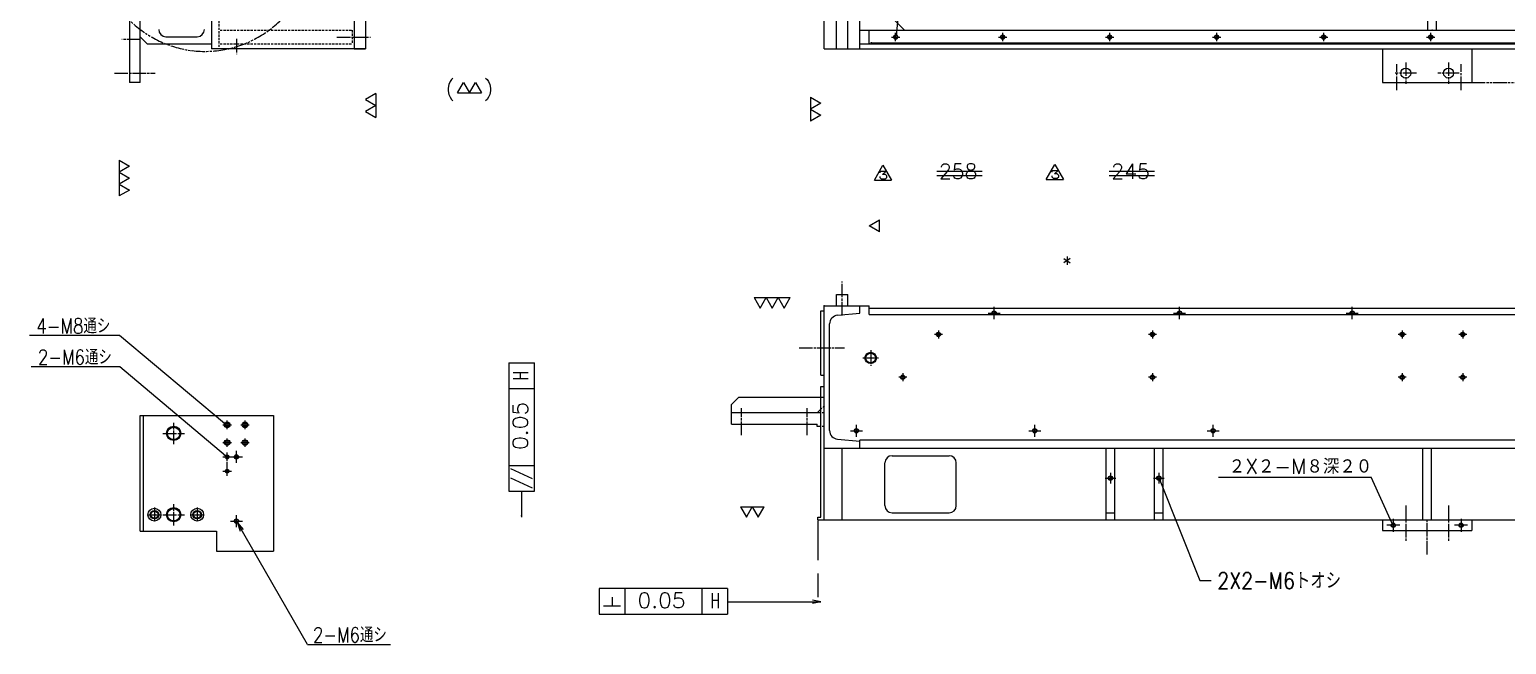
# Model space of a CAD drawing. Header units: inches. Extents: x -3309 to 2472, y -3154 to 2252.
# Drawn here: x -3256 to -1186, y -304 to 558 of the extents above; entities that cross this region are included whole.
import ezdxf
from ezdxf.enums import TextEntityAlignment as Align

# ---------------------------------------------------------------- set-up
doc = ezdxf.new("R2010")
doc.units = ezdxf.units.IN
doc.header["$MEASUREMENT"] = 0
for name, pattern in [('CENTERLINE', [25.4, 19.05, -1.5875, 3.175, -1.5875]), ('DASHED', [4.7625, 3.175, -1.5875]), ('PHANTOM', [30.1625, 19.05, -1.5875, 3.175, -1.5875, 3.175, -1.5875]), ('SOLID', [0])]:
    doc.linetypes.add(name, pattern=pattern)
for name, color, linetype in [('0$C$L0$V_DRAWING', 7, 'SOLID'), ('0$C$L0$V_PV', 7, 'SOLID'), ('Layer11$C$L11$V_DRAWING', 52, 'SOLID'), ('Layer11$C$L11$V_PV', 52, 'SOLID'), ('Layer12$C$L12$V_PV', 52, 'SOLID'), ('Layer13$C$L13$V_PV', 52, 'SOLID'), ('Layer14$C$L14$V_PV', 52, 'SOLID'), ('Layer21$C$L21$V_DRAWING', 2, 'SOLID'), ('Layer21$C$L21$V_PV', 2, 'SOLID'), ('Layer8$C$L8$V_PV', 40, 'SOLID'), ('Layer9$C$L9$V_PV', 254, 'SOLID')]:
    doc.layers.add(name, color=color, linetype=linetype)
doc.styles.add('CADRASTD', font='txt', dxfattribs={"bigfont": 'bigfont'})
doc.dimstyles.new('DIM3', dxfattribs={"dimtxt": 0.156, "dimasz": 2, "dimexe": 0, "dimexo": 0, "dimgap": 0.078, "dimtad": 3, "dimzin": 0, "dimdsep": 46, "dimtxsty": 'CADRASTD', "dimblk": 'CADRA_ARROW22_5OPEN', "dimblk1": 'CADRA_ARROW22_5OPEN', "dimblk2": 'CADRA_ARROW22_5OPEN', "dimcen": 0.09, "dimaunit": 1, "dimadec": 17154, "dimazin": 0, "dimtfac": 1, "dimtofl": 0, "dimtmove": 0, "dimatfit": 3, "dimldrblk": 'CADRA_ARROW22_5OPEN', "dimfxl": 1, "dimtolj": 1, "dimtzin": 0, "dimarcsym": 0})

# ---------------------------------------------------------------- blocks, each defined once
blk = doc.blocks.new('TAB102_SYM003')
at = {"layer": 'Layer11$C$L11$V_DRAWING'}
for p, q in [((1.28, 2.03), (1.28, 1.71)), ((2.68, 2.03), (1.28, 2.03)), ((1.28, 0.85), (1.28, 0.64)), ((1.28, 0.64), (1.6, 0.31)), ((1.6, 0.31), (2.57, 0.31)), ((1.93, 1.28), (2.68, 2.03)), ((2.57, 1.28), (1.93, 1.28)), ((2.89, 0.96), (2.57, 1.28)), ((2.57, 0.31), (2.89, 0.64)), ((2.89, 0.64), (2.89, 0.96))]:
    blk.add_line(p, q, dxfattribs=at)
at = {"layer": 'Layer21$C$L21$V_DRAWING'}
for p, q in [((0, 0), (2, 3.46)), ((2, 3.46), (4, 0)), ((0, 0), (4, 0))]:
    blk.add_line(p, q, dxfattribs=at)
blk = doc.blocks.new('BLOCK30')
at = {"layer": '0$C$L0$V_DRAWING'}
blk.add_point((0, 0), dxfattribs=at)
blk.add_point((0, 0), dxfattribs=at)
blk.add_point((0, 0), dxfattribs=at)
blk.add_point((0, 0), dxfattribs=at)
blk.add_point((0, 0), dxfattribs=at)
blk.add_point((0, 0), dxfattribs=at)
blk.add_point((0, 0), dxfattribs=at)
at = {"layer": 'Layer11$C$L11$V_DRAWING', "color": 52}
blk.add_circle((0, 0), 3, dxfattribs=at)
at = {"layer": 'Layer13$C$L13$V_PV', "color": 52, "linetype": 'CENTERLINE'}
for p, q in [((5.5, 0), (-5.5, 0)), ((0, 5.5), (0, -5.5))]:
    blk.add_line(p, q, dxfattribs=at)
at = {"layer": 'Layer21$C$L21$V_DRAWING'}
blk.add_circle((0, 0), 2.4, dxfattribs=at)
blk = doc.blocks.new('BLOCK32')
at = {"layer": '0$C$L0$V_DRAWING', "color": 7}
blk.add_point((0, 0), dxfattribs=at)
blk.add_point((0, 0), dxfattribs=at)
blk.add_point((0, 0), dxfattribs=at)
blk.add_point((0, 0), dxfattribs=at)
blk.add_point((0, 0), dxfattribs=at)
blk.add_point((0, 0), dxfattribs=at)
blk.add_point((0, 0), dxfattribs=at)
blk.add_point((0, 0), dxfattribs=at)
blk.add_point((0, 0), dxfattribs=at)
blk.add_point((0, 0), dxfattribs=at)
blk.add_point((0, 0), dxfattribs=at)
blk.add_point((0, 0), dxfattribs=at)
blk.add_point((0, 0), dxfattribs=at)
blk.add_point((0, 0), dxfattribs=at)
blk.add_point((0, 0), dxfattribs=at)
at = {"layer": 'Layer11$C$L11$V_DRAWING', "color": 7}
blk.add_circle((0, 0), 3, dxfattribs=at)
at = {"layer": 'Layer13$C$L13$V_PV', "color": 7, "linetype": 'CENTERLINE'}
for p, q in [((-8.5, 0), (8.5, 0)), ((0, -8.5), (0, 8.5))]:
    blk.add_line(p, q, dxfattribs=at)
at = {"layer": 'Layer21$C$L21$V_DRAWING', "color": 7}
blk.add_circle((0, 0), 2.4, dxfattribs=at)
blk = doc.blocks.new('TAB101_SYM007')
at = {"layer": 'Layer21$C$L21$V_DRAWING'}
for p, q in [((30, 3), (0, 3)), ((0, 3), (0, -3)), ((0.73, -2.5), (3.06, 2.5)), ((2.94, -2.5), (5.27, 2.5)), ((6, 3), (6, -3)), ((24, 3), (24, -3)), ((30, 3), (30, -3)), ((0, -3), (30, -3))]:
    blk.add_line(p, q, dxfattribs=at)
blk = doc.blocks.new('TAB101_SYM008')
at = {"layer": 'Layer21$C$L21$V_DRAWING'}
for p, q in [((30, 3), (0, 3)), ((0, 3), (0, -3)), ((3, 1), (3, -1)), ((6, 3), (6, -3)), ((24, 3), (24, -3)), ((30, 3), (30, -3)), ((0, -3), (30, -3)), ((1, -1), (5, -1))]:
    blk.add_line(p, q, dxfattribs=at)
blk = doc.blocks.new('BLOCK61')
at = {"layer": '0$C$L0$V_DRAWING'}
blk.add_point((0, 0), dxfattribs=at)
blk.add_point((0, 0), dxfattribs=at)
blk.add_point((0, 0), dxfattribs=at)
blk.add_point((0, 0), dxfattribs=at)
blk.add_point((0, 0), dxfattribs=at)
blk.add_point((0, 0), dxfattribs=at)
at = {"layer": 'Layer11$C$L11$V_DRAWING', "color": 52}
for centre in [(401, -241.5), (469, -241.5)]:
    blk.add_circle(centre, 3, dxfattribs=at)
at = {"layer": 'Layer13$C$L13$V_PV', "color": 52, "linetype": 'CENTERLINE'}
for p, q in [((393.5, -241.5), (408.5, -241.5)), ((401, -234), (401, -249)), ((461.5, -241.5), (476.5, -241.5)), ((469, -234), (469, -249))]:
    blk.add_line(p, q, dxfattribs=at)
at = {"layer": 'Layer21$C$L21$V_DRAWING'}
for centre in [(401, -241.5), (469, -241.5)]:
    blk.add_circle(centre, 2.4, dxfattribs=at)
blk = doc.blocks.new('BLOCK57')
at = {"layer": '0$C$L0$V_DRAWING'}
blk.add_point((0, 0), dxfattribs=at)
blk.add_point((0, 0), dxfattribs=at)
blk.add_point((0, 0), dxfattribs=at)
blk.add_point((0, 0), dxfattribs=at)
blk.add_point((0, 0), dxfattribs=at)
blk.add_point((0, 0), dxfattribs=at)
blk.add_point((0, 0), dxfattribs=at)
blk.add_point((0, 0), dxfattribs=at)
at = {"layer": 'Layer11$C$L11$V_DRAWING', "color": 52}
blk.add_circle((0, 0), 3, dxfattribs=at)
at = {"layer": 'Layer13$C$L13$V_PV', "color": 52, "linetype": 'CENTERLINE'}
for p, q in [((9, 0), (-9, 0)), ((0, 9), (0, -9))]:
    blk.add_line(p, q, dxfattribs=at)
at = {"layer": 'Layer21$C$L21$V_DRAWING'}
blk.add_circle((0, 0), 2.4, dxfattribs=at)
blk = doc.blocks.new('BLOCK62')
at = {"layer": '0$C$L0$V_DRAWING'}
blk.add_point((0, 0), dxfattribs=at)
blk.add_point((0, 0), dxfattribs=at)
blk.add_point((0, 0), dxfattribs=at)
blk.add_point((0, 0), dxfattribs=at)
blk.add_point((0, 0), dxfattribs=at)
blk.add_point((0, 0), dxfattribs=at)
blk.add_point((0, 0), dxfattribs=at)
at = {"layer": 'Layer11$C$L11$V_DRAWING', "color": 52}
blk.add_circle((0, 0), 8, dxfattribs=at)
at = {"layer": 'Layer13$C$L13$V_PV', "color": 52, "linetype": 'CENTERLINE'}
for p, q in [((-11, 0), (11, 0)), ((0, 11), (0, -11))]:
    blk.add_line(p, q, dxfattribs=at)
at = {"layer": 'Layer21$C$L21$V_DRAWING'}
blk.add_circle((0, 0), 6.92, dxfattribs=at)
blk = doc.blocks.new('TAB100_SYM009')
at = {"layer": 'Layer21$C$L21$V_DRAWING'}
for p, q in [((-1.4, 2.42), (0, 0)), ((-1.4, 2.42), (7, 2.42)), ((0, 0), (1.4, 2.42)), ((1.4, 2.42), (2.8, 0)), ((2.8, 0), (4.2, 2.42)), ((4.2, 2.42), (5.6, 0)), ((5.6, 0), (7, 2.42))]:
    blk.add_line(p, q, dxfattribs=at)
blk = doc.blocks.new('TAB100_SYM005')
at = {"layer": 'Layer21$C$L21$V_DRAWING'}
for p, q in [((-1.4, 2.42), (0, 0)), ((-1.4, 2.42), (4.2, 2.42)), ((0, 0), (1.4, 2.42)), ((1.4, 2.42), (2.8, 0)), ((2.8, 0), (4.2, 2.42))]:
    blk.add_line(p, q, dxfattribs=at)
blk = doc.blocks.new('TAB100_SYM001')
at = {"layer": 'Layer21$C$L21$V_DRAWING'}
for p, q in [((-1.4, 2.42), (0, 0)), ((-1.4, 2.42), (1.4, 2.42)), ((0, 0), (1.4, 2.42))]:
    blk.add_line(p, q, dxfattribs=at)
blk = doc.blocks.new('BLOCK70')
at = {"layer": '0$C$L0$V_DRAWING'}
for p in [(-6, 85), (6, 85), (0, 0), (0, 0), (0, 0), (0, 0), (0, 0), (0, 0)]:
    blk.add_point(p, dxfattribs=at)
at = {"layer": 'Layer21$C$L21$V_DRAWING'}
for p, q in [((-6, 0), (-6, 85)), ((-6, 85), (6, 85)), ((6, 0), (6, 85))]:
    blk.add_line(p, q, dxfattribs=at)
blk = doc.blocks.new('BLOCK72')
at = {"layer": '0$C$L0$V_DRAWING'}
blk.add_point((0, 0), dxfattribs=at)
blk.add_point((0, 0), dxfattribs=at)
blk.add_point((0, 0), dxfattribs=at)
blk.add_point((0, 0), dxfattribs=at)
blk.add_point((0, 0), dxfattribs=at)
blk.add_point((0, 0), dxfattribs=at)
blk.add_point((0, 0), dxfattribs=at)
blk.add_point((0, 0), dxfattribs=at)
blk.add_point((0, 0), dxfattribs=at)
blk.add_point((0, 0), dxfattribs=at)
blk.add_point((0, 0), dxfattribs=at)
blk.add_point((0, 0), dxfattribs=at)
blk.add_point((0, 0), dxfattribs=at)
blk.add_point((0, 0), dxfattribs=at)
at = {"layer": 'Layer11$C$L11$V_DRAWING', "color": 52}
blk.add_circle((0, 0), 3, dxfattribs=at)
at = {"layer": 'Layer13$C$L13$V_PV', "color": 52, "linetype": 'CENTERLINE'}
for p, q in [((-6, 0), (6, 0)), ((0, -6), (0, 6))]:
    blk.add_line(p, q, dxfattribs=at)
at = {"layer": 'Layer21$C$L21$V_DRAWING'}
blk.add_circle((0, 0), 2.46, dxfattribs=at)
blk = doc.blocks.new('CADRA_ARROW22_5OPEN')
at = {"layer": 'Layer9$C$L9$V_PV', "color": 7}
for q in [(-1, 0.2), (-1, -0.2), (-1, 0)]:
    blk.add_line((0, 0), q, dxfattribs=at)
blk = doc.blocks.new('BLOCK80')
at = {"layer": '0$C$L0$V_DRAWING'}
for p in [(0, 0), (0, 0), (0, 0), (0, 0), (1, 0), (1, 0), (1, 0)]:
    blk.add_point(p, dxfattribs=at)
at = {"layer": 'Layer11$C$L11$V_DRAWING', "color": 52}
blk.add_circle((0, 0), 6, dxfattribs=at)
at = {"layer": 'Layer13$C$L13$V_PV', "color": 52, "linetype": 'CENTERLINE'}
for p, q in [((-8.5, 0), (8.5, 0)), ((0, 8.5), (0, -8.5))]:
    blk.add_line(p, q, dxfattribs=at)
at = {"layer": 'Layer21$C$L21$V_DRAWING'}
blk.add_circle((0, 0), 5.05, dxfattribs=at)

msp = doc.modelspace()

# ---------------------------------------------------------------- linework, layer by layer
at = {"layer": 'Layer11$C$L11$V_PV'}
for p, q in [((-3129.9, 128.6), (-3255.8, 128.6)), ((-3129.1, 84.9), (-3253.8, 84.9)), ((-1589.4, -70), (-1375.3, -70)), ((-2150.8, -130.7), (-2150.8, -186.3)), ((-2150.8, -205), (-2150.8, -238.1)), ((-1615.3, -214.8), (-1599.5, -214.8)), ((-2866, -304.3), (-2750.1, -304.3))]:
    msp.add_line(p, q, dxfattribs=at)
for centre, radius in [((-3053.8, -8.4), 10), ((-2978.8, 3.6), 4), ((-2953.8, 3.6), 4), ((-2978.8, -21.4), 4), ((-2953.8, -21.4), 4), ((-2978.8, -41.4), 2.75), ((-2965.8, -41.4), 3), ((-2978.8, -61.4), 2.75), ((-3053.8, -122.4), 10), ((-2965.8, -131.4), 3)]:
    msp.add_circle(centre, radius, dxfattribs=at)
at = {"layer": 'Layer12$C$L12$V_PV', "linetype": 'DASHED'}
for p, q in [((-2990.4, 598.3), (-2990.4, 530.6)), ((-2988.8, 556.6), (-2803.8, 556.6)), ((-2803.8, 556.6), (-2803.8, 537.6)), ((-2988.8, 537.6), (-2803.8, 537.6)), ((-2146.8, 42.3), (-2141.8, 42.3)), ((-2141.8, 30.3), (-2146.8, 25.3)), ((-2141.8, 20.3), (-2146.8, 20.3)), ((-2141.8, 1.3), (-2146.8, 1.3))]:
    msp.add_line(p, q, dxfattribs=at)
at = {"layer": 'Layer13$C$L13$V_PV', "linetype": 'CENTERLINE'}
for p, q in [((-3100.4, 543.6), (-3126.7, 543.6)), ((-2965.8, 544.4), (-2965.8, 523)), ((-2825, 547.1), (-2778.1, 547.1)), ((-1339.3, 472.8), (-1339.3, 509.1)), ((-1326.8, 511.6), (-1326.8, 481.6)), ((-1266.8, 511.6), (-1266.8, 481.6)), ((-1249.3, 472.8), (-1249.3, 509.1)), ((-3136.9, 496.6), (-3079.8, 496.6)), ((-1311.8, 496.6), (-1341.8, 496.6)), ((-1251.8, 496.6), (-1281.8, 496.6)), ((-2116.8, 156.9), (-2116.8, 204.4)), ((-2177.2, 111.3), (-2113.6, 111.3)), ((-2257.8, -10.9), (-2257.8, 27)), ((-2165.8, -10.9), (-2165.8, 27)), ((-3053.8, -23.4), (-3053.8, 6.6)), ((-2984.8, 3.6), (-2972.8, 3.6)), ((-2978.8, -2.4), (-2978.8, 9.6)), ((-2959.8, 3.6), (-2947.8, 3.6)), ((-2953.8, -2.4), (-2953.8, 9.6)), ((-3068.8, -8.4), (-3038.8, -8.4)), ((-2978.8, -27.4), (-2978.8, -15.4)), ((-2953.8, -27.4), (-2953.8, -15.4)), ((-2984.8, -21.4), (-2972.8, -21.4)), ((-2984.8, -41.4), (-2972.8, -41.4)), ((-2978.8, -68), (-2978.8, -35.4)), ((-2974.3, -41.4), (-2957.3, -41.4)), ((-2965.8, -49.9), (-2965.8, -32.9)), ((-2959.8, -21.4), (-2947.8, -21.4)), ((-2984.8, -61.4), (-2972.8, -61.4)), ((-3090.8, -122.4), (-3070.8, -122.4)), ((-3080.8, -112.4), (-3080.8, -132.4)), ((-3068.8, -122.4), (-3038.8, -122.4)), ((-3053.8, -137.4), (-3053.8, -107.4)), ((-3030.8, -122.4), (-3010.8, -122.4)), ((-3020.8, -112.4), (-3020.8, -132.4)), ((-2965.8, -139.9), (-2965.8, -122.9)), ((-1326.8, -109.7), (-1326.8, -160.1)), ((-1266.8, -109.7), (-1266.8, -160.1)), ((-2974.3, -131.4), (-2957.3, -131.4)), ((-1296.8, -178.2), (-1296.8, -128.2))]:
    msp.add_line(p, q, dxfattribs=at)
at = {"layer": 'Layer14$C$L14$V_PV', "linetype": 'PHANTOM'}
msp.add_line((-1234.3, 483.6), (-364.3, 483.6), dxfattribs=at)
msp.add_arc((-3009.8, 677), 150, 78.4502, 360, dxfattribs=at)
at = {"layer": 'Layer21$C$L21$V_PV'}
for p, q in [((-2800.8, 2146.6), (-2800.8, 530.6)), ((-2141.8, 530.6), (-2141.8, 2146.6)), ((-2784.8, 1010.6), (-2784.8, 530.6)), ((-2124.8, 530.6), (-2124.8, 1010.6)), ((-2108.8, 530.6), (-2108.8, 1010.6)), ((-2091.8, 530.6), (-2091.8, 861.6)), ((-3100.8, 483.6), (-3100.8, 795.8)), ((-3115.8, 643.6), (-3115.8, 483.6)), ((-3000.8, 609.6), (-3000.8, 530.6)), ((-2029.3, 556.6), (-2091.8, 619.1)), ((-3100.8, 547.6), (-3090.8, 537.6)), ((-3064.8, 547.6), (-3020.8, 547.6)), ((-2091.8, 556.6), (1008.2, 556.6)), ((-2078.8, 537.6), (-2078.8, 556.6)), ((-2078.8, 537.6), (-2076.9, 538.7)), ((-2075.4, 539.1), (987.8, 539.1)), ((-3090.8, 537.6), (-3000.8, 537.6)), ((-2784.8, 530.6), (-3000.8, 530.6)), ((-2800.8, 530.6), (-2784.8, 530.6)), ((-2141.8, 530.6), (1058.2, 530.6)), ((-2091.8, 537.6), (1008.2, 537.6)), ((-1359.3, 530.6), (-1359.3, 483.6)), ((-1234.3, 530.6), (-1234.3, 483.6)), ((-3100.8, 483.6), (-3115.8, 483.6)), ((-1359.3, 483.6), (-1234.3, 483.6)), ((-1984.2, 359.2), (-1920.7, 359.2)), ((-1984.2, 359.2), (-1920.7, 359.2)), ((-1984.2, 352.9), (-1920.7, 352.9)), ((-1742.4, 359.2), (-1678.8, 359.2)), ((-1742.4, 359.2), (-1678.8, 359.2)), ((-1742.4, 352.9), (-1678.8, 352.9)), ((-2141.8, -129.7), (-2141.8, 170.3)), ((-2141.8, 170.3), (-2078.8, 170.3)), ((-2124.8, 170.3), (-2124.8, 186.3)), ((-2124.8, 186.3), (-2108.8, 186.3)), ((-2108.8, 170.3), (-2108.8, 186.3)), ((-2091.8, 159.9), (-2091.8, 170.3)), ((-2078.8, 158.3), (-2078.8, 170.3)), ((-2078.8, 167.3), (991.2, 167.3)), ((-2146.8, 163.3), (-2141.8, 163.3)), ((-2146.8, 73.3), (-2146.8, 163.3)), ((-2134.3, -4.5), (-2134.3, 145.1)), ((-2123.3, 157.1), (-2091.8, 159.9)), ((-2078.8, 158.3), (991.2, 158.3)), ((-2146.8, 73.3), (-2141.8, 73.3)), ((-2261.8, 42.3), (-2271.8, 32.3)), ((-2261.8, 42.3), (-2146.8, 42.3)), ((-2146.8, -125.7), (-2146.8, 57.3)), ((-2146.8, 57.3), (-2141.8, 57.3)), ((-2271.8, 4.3), (-2271.8, 32.3)), ((-2146.8, 25.3), (-2151.8, 20.3)), ((-3100.8, 16.6), (-2913.8, 16.6)), ((-3100.8, -145.4), (-3100.8, 16.6)), ((-3096.8, 16.6), (-3096.8, -145.4)), ((-2913.8, 16.6), (-2913.8, -173.4)), ((-2146.8, 20.3), (-2271.8, 20.3)), ((-2271.8, 4.3), (-2151.8, 4.3)), ((-2151.8, 1.3), (-2151.8, 4.3)), ((-2146.8, 1.3), (-2151.8, 1.3)), ((-2123.3, -16.5), (-2091.8, -19.2)), ((-2091.8, -29.7), (-2091.8, -17.7)), ((1008.2, -17.7), (-2091.8, -17.7)), ((1048.2, -29.7), (-2141.8, -29.7)), ((-2116.8, -129.7), (-2116.8, -29.7)), ((-2046.8, -39.7), (-1996.8, -39.7)), ((-1996.8, -39.7), (-1966.8, -39.7)), ((-1746.8, -129.7), (-1746.8, -29.7)), ((-1734.8, -129.7), (-1734.8, -29.7)), ((-1678.8, -129.7), (-1678.8, -29.7)), ((-1666.8, -129.7), (-1666.8, -29.7)), ((-1302.8, -129.7), (-1302.8, -29.7)), ((-1290.8, -129.7), (-1290.8, -29.7)), ((-2056.8, -109.7), (-2056.8, -49.7)), ((-1956.8, -109.7), (-1956.8, -49.7)), ((-2046.8, -119.7), (-1966.8, -119.7)), ((-1746.8, -119.7), (-1734.8, -119.7)), ((-1678.8, -119.7), (-1666.8, -119.7)), ((-2150.8, -125.7), (-2146.8, -125.7)), ((-2150.8, -129.7), (-2150.8, -125.7)), ((-2150.8, -129.7), (-2141.8, -129.7)), ((-2141.8, -129.7), (-291.7, -129.7)), ((-1359.3, -129.7), (-1359.3, -144.7)), ((-1359.3, -144.7), (-1234.3, -144.7)), ((-1234.3, -129.7), (-1234.3, -144.7)), ((-3100.8, -145.4), (-2993.8, -145.4)), ((-2993.8, -145.4), (-2993.8, -173.4)), ((-2993.8, -173.4), (-2913.8, -173.4)), ((-2277.4, -244.5), (-2146.8, -244.5)), ((-2146.8, -244.5), (-2158.5, -242.2)), ((-2146.8, -244.5), (-2158.5, -246.9))]:
    msp.add_line(p, q, dxfattribs=at)
for centre, radius in [((-1326.8, 496.6), 7), ((-1266.8, 496.6), 7), ((-3053.8, -8.4), 8.65), ((-2978.8, 3.6), 2.75), ((-2953.8, 3.6), 2.75), ((-2978.8, -21.4), 2.75), ((-2953.8, -21.4), 2.75), ((-2978.8, -41.4), 1.95), ((-2965.8, -41.4), 2.4), ((-2978.8, -61.4), 1.95), ((-3080.8, -122.4), 9), ((-3080.8, -122.4), 6), ((-3053.8, -122.4), 8.65), ((-3020.8, -122.4), 9), ((-3020.8, -122.4), 6), ((-2965.8, -131.4), 2.4)]:
    msp.add_circle(centre, radius, dxfattribs=at)
for centre, radius, start, end in [((-3064.8, 557.6), 10, 180, 270), ((-3020.8, 557.6), 10, 270, 360), ((-2075.4, 536.1), 3, 90, 120), ((-2122.3, 145.1), 12, 95, 180), ((-2122.3, -4.5), 12, 180, 265.0001), ((-2046.8, -49.7), 10, 90, 180), ((-1966.8, -49.7), 10, 0, 90), ((-2046.8, -109.7), 10, 180, 270), ((-1966.8, -109.7), 10, 270.0001, 360)]:
    msp.add_arc(centre, radius, start, end, dxfattribs=at)
at = {"layer": 'Layer8$C$L8$V_PV'}
for p, q in [((-2866, -304.3), (-2964.3, -134)), ((-2964.3, -134), (-2960.5, -145.3)), ((-2964.3, -134), (-2956.4, -143))]:
    msp.add_line(p, q, dxfattribs=at)

# ---------------------------------------------------------------- block references
at = {"layer": '0$C$L0$V_PV'}
for name, p in [('BLOCK70', (-1289.8, 556.6)), ('BLOCK72', (-2041.8, 547.1)), ('BLOCK72', (-1891.8, 547.1)), ('BLOCK72', (-1741.8, 547.1)), ('BLOCK72', (-1591.8, 547.1)), ('BLOCK72', (-1441.8, 547.1)), ('BLOCK72', (-1291.8, 547.1)), ('BLOCK32', (-1903.8, 160.3)), ('BLOCK32', (-1643.8, 160.3)), ('BLOCK32', (-1401.8, 160.3)), ('BLOCK30', (-1981.8, 130.3)), ('BLOCK30', (-1681.8, 130.3)), ('BLOCK30', (-1331.8, 130.3)), ('BLOCK30', (-1246.8, 130.3)), ('BLOCK62', (-2076.8, 97.3)), ('BLOCK30', (-2031.8, 70.3)), ('BLOCK30', (-1681.8, 70.3)), ('BLOCK30', (-1331.8, 70.3)), ('BLOCK30', (-1246.8, 70.3)), ('BLOCK32', (-2096.8, -4.7)), ('BLOCK32', (-1846.8, -4.7)), ('BLOCK32', (-1596.8, -4.7)), ('BLOCK80', (-3080.8, -122.4)), ('BLOCK80', (-3020.8, -122.4)), ('BLOCK57', (-1344.3, -137.2)), ('BLOCK57', (-1249.3, -137.2))]:
    msp.add_blockref(name, p, dxfattribs=at)
for name, p, xscale, yscale, zscale in [('TAB100_SYM005', (-2647.5, 483.6), 6.000000953674316, -6.000000953674316, 6.000000953674316), ('TAB102_SYM003', (-2071.6, 346.6), 5.999999999999999, 5.999999999999999, 5.999999999999999), ('TAB102_SYM003', (-1830.6, 347.5), 5.999999999999999, 5.999999999999999, 5.999999999999999), ('TAB100_SYM009', (-2231.8, 167.3), 6.000000953674316, 6.000000953674316, 6.000000953674316), ('BLOCK61', (-2141.8, 170.3), 0.9999996423720461, 0.9999996423720461, 0.9999996423720461), ('TAB100_SYM005', (-2251.1, -125.7), 6.000000953674316, 6.000000953674316, 6.000000953674316), ('TAB101_SYM008', (-2457.4, -244), 6.000001430511475, 6.000001430511475, 6.000001430511475)]:
    msp.add_blockref(name, p, dxfattribs=dict(at, xscale=xscale, yscale=yscale, zscale=zscale))
for name, p, xscale, yscale, zscale, rotation in [('TAB100_SYM005', (-2784.8, 459.6), 6.000000953674316, 6.000000953674316, 6.000000953674316, 270.0000000000006), ('TAB100_SYM005', (-2146.8, 454.4), 6.000000476837158, -6.000000476837158, 6.000000476837158, 270.0000000000006), ('TAB100_SYM009', (-3115.8, 366.3), 6.000000953674316, -6.000000953674316, 6.000000953674316, 270.0000000000006), ('TAB100_SYM001', (-2078.8, 282.4), 6.000000953674316, -6.000000953674316, 6.000000953674316, 90.0000000000002), ('TAB101_SYM007', (-2566, -89.6), 6.000001430511475, 6.000001430511475, 6.000001430511475, 90.0000000000002)]:
    msp.add_blockref(name, p, dxfattribs=dict(at, xscale=xscale, yscale=yscale, zscale=zscale, rotation=rotation))

# ---------------------------------------------------------------- texts
at = {"layer": 'Layer8$C$L8$V_PV', "style": 'CADRASTD'}
for s, height, width, p, p2 in [('(  )', 21, 0.857143, (-2673.1, 464.6), (-2605.9, 464.6)), ('*', 21, 0.857143, (-1808.8, 218.7), (-1794.4, 218.7)), ('4-M8通シ', 21, 0.6763, (-3246.2, 131.6), (-3142.6, 131.6)), ('2-M6通シ', 21, 0.6763, (-3244.2, 87.9), (-3140.5, 87.9)), ('２X２-M８深２０', 21, 0.857143, (-1574.9, -65.3), (-1373.8, -65.3)), ('2X2-M6トオシ', 22.97, 0.676298, (-1591, -226.3), (-1417.5, -226.3)), ('0.05', 21, 0.857143, (-2403.6, -252.9), (-2336.4, -252.9)), ('H', 21, 0.857143, (-2301.5, -253.4), (-2288.3, -253.4)), ('2-M6通シ', 21, 0.6763, (-2858.7, -301.3), (-2755, -301.3))]:
    msp.add_text(s, height=height, dxfattribs=dict(at, width=width)).set_placement(p, p2, align=Align.FIT)
at = {"layer": 'Layer8$C$L8$V_PV', "style": 'CADRASTD', "width": 0.857143}
for s, p, p2 in [('H', (-2556.8, 66.1), (-2556.8, 79.2)), ('0.05', (-2557.5, -31.5), (-2557.5, 35.7))]:
    msp.add_text(s, height=21, rotation=90, dxfattribs=at).set_placement(p, p2, align=Align.FIT)
at = {"layer": 'Layer8$C$L8$V_PV', "char_height": 21, "width": 86.077, "attachment_point": 7, "line_spacing_factor": 0.9, "style": 'CADRASTD'}
for s, insert in [('258', (-1981.3, 348.5)), ('245', (-1739.5, 348.5))]:
    msp.add_mtext(s, dxfattribs=dict(at, insert=insert))

# ---------------------------------------------------------------- leaders
for points in [[(-2040.8, 549), (-2008.9, 861.6)], [(-2982.4, 5.6), (-3129.9, 128.6)], [(-2981.3, -39.9), (-3129.1, 84.9)], [(-1671.3, -73.8), (-1615.3, -214.8)], [(-1345.8, -134.6), (-1375.3, -70)], [(-2566, -125.7), (-2566, -89.6)]]:
    msp.add_leader(points, dimstyle='DIM3')

doc.saveas('drawing.dxf')
